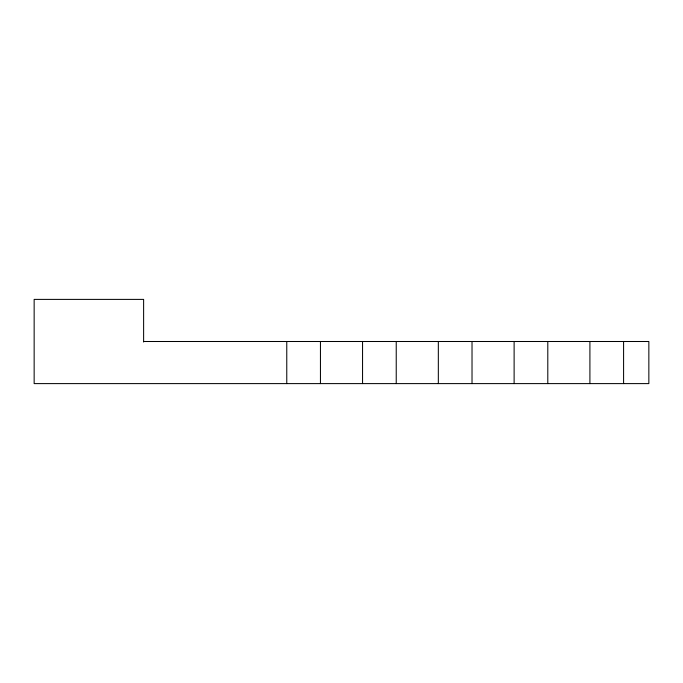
<?xml version="1.0" encoding="UTF-8"?>
<svg xmlns="http://www.w3.org/2000/svg" width="683" height="683" viewBox="0 0 683 683"><rect width="100%" height="100%" fill="white"/><g stroke="black" fill="none" stroke-linecap="round" stroke-linejoin="round"><path stroke-width="1.02" d="M143.618 341.5L648.85 341.5L648.85 383.607L34.15 383.607L34.15 299.393L143.618 299.393L143.618 342.029M623.588 341.5L623.588 383.607M589.907 341.5L589.907 383.607M547.8 341.5L547.8 383.607M514.12 341.5L514.12 383.607M472.021 341.5L472.021 383.607M438.332 341.5L438.332 383.607M396.234 341.5L396.234 383.607M362.553 341.5L362.553 383.607M320.447 341.5L320.447 383.607M286.766 341.5L286.766 383.607"/></g></svg>
